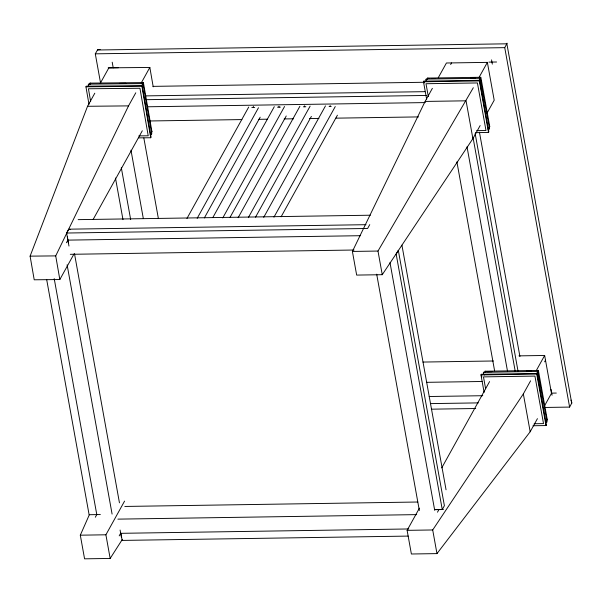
<?xml version="1.0" encoding="UTF-8"?>
<svg xmlns="http://www.w3.org/2000/svg" width="602" height="602" viewBox="0 0 602 602"><rect width="100%" height="100%" fill="white"/><g stroke="black" fill="none" stroke-linecap="round" stroke-linejoin="round"><path stroke-width="0.9" d="M427.548 79.306L427.578 78.079L480.847 77.274L489.742 126.54L489.388 127.18M485.031 372.457L485.054 371.223L538.376 370.418L547.256 419.647L547.248 420.098L546.315 420.166M89.991 84.355L90.014 83.121L143.389 82.594L151.967 131.83L151.606 132.47M544.253 407.471L569.605 407.087L571.87 402.873L570.989 400.067M73.956 254.059L59.831 279.539L34.216 279.795L30.1 256.143L87.546 106.291L94.8 93.205M122.296 539.49L110.166 558.445L84.573 558.829L80.307 535.186L89.412 514.59M59.831 279.539L55.715 255.895L128.527 105.884L135.781 92.798M480.148 125.562L472.894 138.648L382.255 274.7L356.662 275.084L352.396 251.44L425.117 101.429L432.371 88.343M100.632 83.415L95.297 53.841L97.667 49.71L100.18 49.552M88.983 104.281L85.943 86.816L86.297 86.176L142.102 85.627L151.072 137.105L150.711 137.745L138.626 137.866M100.241 83.385L108.849 67.845L149.838 67.447L153.209 86.831M141.222 82.986L149.838 67.447M150.711 137.745L141.869 85.875M68.967 246.037L66.619 233.027L68.756 229.181L366.008 224.689M66.438 242.764L67.906 240.123L360.47 235.698M93.092 219.542L142.305 130.769M186.944 218.488L248.709 107.058M197.178 218.33L258.491 107.72M204.334 217.962L260.192 117.179M212.988 217.284L274.294 106.674M222.77 217.947L284.535 106.516M229.926 217.57L286.243 115.975M238.121 217.713L299.886 106.283M248.355 217.563L310.12 106.133M255.511 217.187L311.377 116.404M95.319 517.246L96.787 514.605L54.21 278.643M263.714 217.33L325.479 105.899M273.948 217.172L335.261 106.562M281.104 216.795L337.421 115.2M110.166 558.445L105.899 534.794L124.576 501.097M119.204 535.855L120.671 533.214M426.652 99.255L423.492 81.774L423.853 81.135L479.553 80.292L488.847 131.815L488.493 132.455L475.497 132.651M438.264 77.711L446.428 62.992L487.372 62.375L494.197 100.21L486.943 113.296M450.65 64.534L451.545 62.917M369.756 224.629L367.626 228.474L66.619 233.027M473.315 87.726L377.988 251.049L382.255 274.7M479.215 77.094L487.372 62.375M488.493 132.455L479.327 80.548M569.605 407.087L504.747 47.648L507.095 43.193L506.335 43.653M484.128 392.391L480.975 374.926L481.329 374.286L537.082 373.443L546.368 424.914L546.014 425.554L533.003 425.749M537.428 418.661L530.174 431.747L436.969 553.607L411.384 553.998L407.118 530.347L419.413 508.156M441.74 467.882L489.584 381.57M437.481 512.182L438.948 509.54M442.259 509.548L444.389 505.703L398.306 250.312L396.176 254.157L442.259 509.548L434.584 509.661M436.969 553.607L432.703 529.963L523.341 393.911L530.595 380.825M536.487 370.192L544.652 355.473L518.932 355.865M546.014 425.554L536.728 374.083L537.082 373.443L536.645 373.917M544.607 361.825L545.502 360.199M544.675 405.575L551.477 393.309L544.652 355.473M480.035 78.516L480.652 77.402M537.563 371.66L538.376 370.418L537.782 370.967M142.576 83.836L143.389 82.594L142.787 83.144M479.222 80.141L480.434 78.275L426.239 79.095L425.644 79.682L426.592 81.39M536.367 373.744L537.962 371.419L483.398 372.329L483.368 373.631L484.542 374.948M141.38 85.928L142.975 83.603L88.682 84.137L88.148 85.1L89.036 86.44M142.403 84.069L142.975 83.603L151.704 133.697L151.486 134.57L150.289 134.472M480.14 78.478L489.486 128.407L489.268 129.28L488.071 129.182M537.669 371.622L547 421.505L546.782 422.386L545.585 422.288M97.434 50.004L506.876 43.811L571.734 403.242M95.297 53.841L504.747 47.648M108.202 67.876L118.436 67.725M488.937 62.119L496.567 62.006M431.642 78.561L435.381 78.501M470.907 77.967L475.58 77.891M423.492 81.774L479.2 80.931M152.968 86.372L424.365 82.263M145.428 95.891L424.861 91.662M146.113 99.691L426.487 95.455M425.117 101.429L466.061 100.812L472.894 138.648M147.242 106.787L425.358 102.581M251.839 107.57L254.699 107.532M277.507 107.186L280.389 107.141M303.363 106.795L305.824 106.757M329.091 106.403L331.22 106.373M149.808 120.972L241.884 119.58M258.792 119.324L267.25 119.196M284.167 118.94L293.558 118.797M309.533 118.556L318.932 118.413M335.841 118.158L418.525 116.908M476.649 130.642L485.995 130.506L477.416 82.948L425.998 83.723L428.308 96.531M78.162 219.64L370.373 215.215M70.299 254.315L354.059 250.018M352.396 251.44L377.988 251.049M422.973 362.058L493.444 360.989M487.251 371.735L491.932 371.66M526.554 371.141L531.227 371.065M480.975 374.926L536.728 374.083M426.645 382.33L482.082 381.487M551.688 393.136L556.308 393.061M429.181 396.515L482.759 395.71M430.46 403.611L478.281 402.888M431.559 409.179L475.693 408.51M534.155 423.748L543.516 423.605L534.937 376.092L483.474 376.875L485.618 388.749M124.81 506.448L417.803 502.015M100.346 514.552L89.111 514.718L46.7 279.689M435.524 509.593L443.441 509.473M117.887 519.135L416.674 514.62M120.445 533.327L408.766 528.962M80.307 535.186L105.899 534.794M407.118 530.347L432.703 529.963M408.171 536.089L122.168 540.415L120.889 533.319M119.369 83.369L125.923 83.309M85.943 86.816L141.748 86.267M87.546 106.291L128.527 105.884M138.859 135.879L148.22 135.789L139.942 88.268L88.434 88.772L90.661 101.565M30.1 256.143L55.715 255.895M426.239 79.095L426.645 79.133M483.715 372.239L484.121 372.277M88.682 84.137L90.059 84.581M427.578 78.079L428.835 78.599M485.054 371.223L486.318 371.743M90.014 83.121L90.601 83.242M424.523 81.594L423.853 81.135L424.184 82.978M481.999 374.745L481.329 374.286L481.826 377.04M546.368 424.914L545.743 424.365M546.511 420.625L546.812 421.076M488.99 127.519L489.486 128.407M489.411 125.953L489.742 126.54M546.932 419.052L547.256 419.647M151.636 131.236L151.967 131.83M151.516 133.26L151.704 133.697M491.556 59.884L492.323 64.136M551.011 389.343L552.064 395.221M480.419 78.734L480.75 80.57M479.44 132.199L519.925 356.542M523.341 393.911L530.174 431.747M475.151 133.576L518.066 371.381M473.022 137.422L515.267 371.524M467.017 146.79L507.561 371.487M456.903 161.878L494.596 370.757M401.918 245.142L446.059 489.795M389.998 262.592L434.697 510.285M376.694 274.188L419.346 510.526M330.144 105.636L330.28 106.388M304.522 105.824L304.695 106.772M278.929 106.208L279.102 107.164M253.291 106.321L253.51 107.547M143.848 138.016L158.356 218.421M130.973 150.161L143.306 218.481M112.205 62.194L113.214 67.8M121.311 167.695L130.672 219.595M115.471 177.996L122.981 219.632M74.49 253.668L119.452 502.828M120.099 530.046L121.423 537.36M67.108 264.812L112.092 514.078M67.356 236.992L68.477 243.411M69.727 229.588A6.727 2.069 89.1 0 1 70.268 229.64"/></g></svg>
